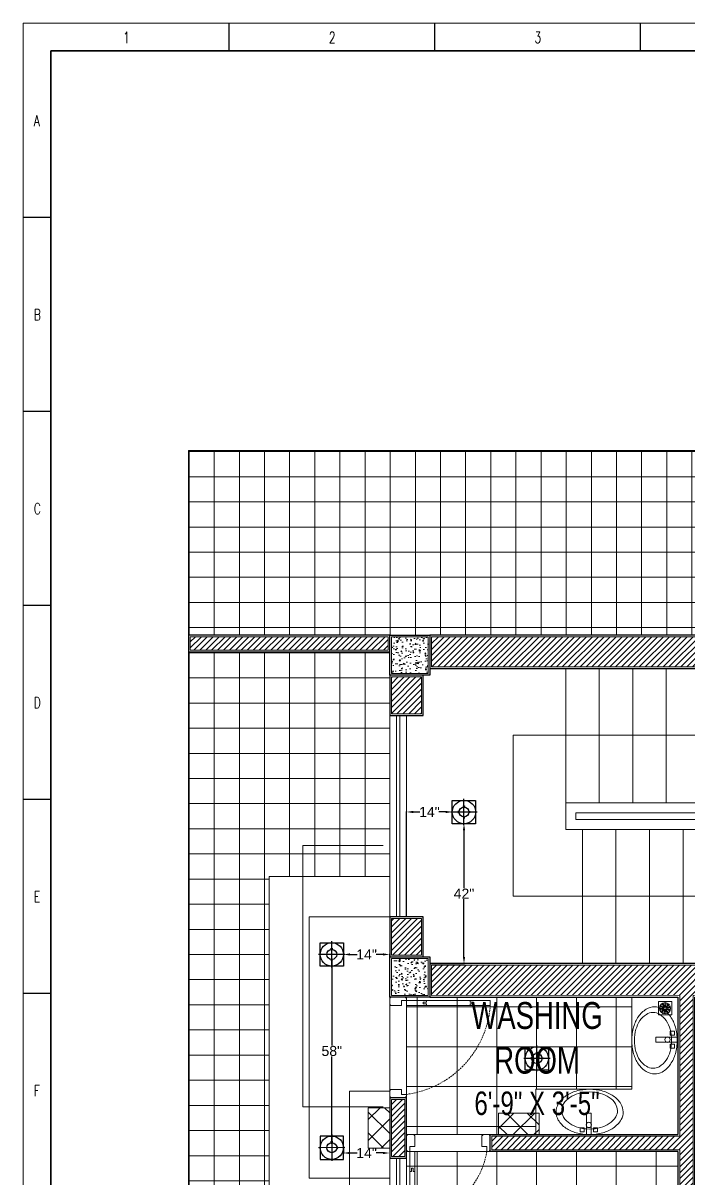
# Model space of a CAD drawing. Header units: inches. Extents: x 112 to 4169, y -2569 to 841.
# Drawn here: x 112.5 to 311.1, y -2219.5 to -1874.8 of the extents above; entities that cross this region are included whole.
import ezdxf

# ---------------------------------------------------------------- set-up
doc = ezdxf.new("R2010")
doc.units = ezdxf.units.IN
doc.header["$MEASUREMENT"] = 0
doc.linetypes.add('DASHED', pattern=[0.75, 0.5, -0.25])
doc.layers.get('Defpoints').update_dxf_attribs({"lineweight": 0})
for name, color, linetype, lineweight in [('COLUMN', 1, 'Continuous', 25), ('DOOR', 115, 'Continuous', 15), ('FLOOR TILE', 40, 'Continuous', 15), ('Glass', 5, 'Continuous', 9), ('HACTH', 8, 'Continuous', 9), ('I-WC----EXST', 7, 'Continuous', 15), ('I-WC----N', 7, 'Continuous', 15), ('MARKER', 171, 'Continuous', 15), ('Plaster Line', 254, 'Continuous', 15), ('railing', 232, 'Continuous', 15), ('Stair', 86, 'Continuous', 18), ('Switchboard', 30, 'Continuous', 13), ('Text', 252, 'Continuous', 15), ('WINDOW', 140, 'Continuous', 9)]:
    doc.layers.add(name, color=color, linetype=linetype, lineweight=lineweight)
doc.layers.add('Lights', color=7, linetype='Continuous')
doc.layers.add('wall 05', color=253, linetype='Continuous')
doc.styles.get("Standard").update_dxf_attribs({"font": 'arial.ttf'})
doc.styles.add('Swiss721', font='swisscl.ttf')
doc.styles.add('TEG BORDER', font='txt_qlt.shx', dxfattribs={"width": 0.7, "bigfont": 'hztxt.shx'})
doc.dimstyles.get("Standard").update_dxf_attribs({"dimtxt": 3, "dimasz": 2, "dimexe": 0.18, "dimexo": 0.0625, "dimgap": 0.09, "dimtad": 0, "dimtih": 1, "dimtoh": 1, "dimdec": 0, "dimzin": 0, "dimdsep": 46, "dimtxsty": 'Standard', "dimcen": 0.09, "dimclrd": 5, "dimadec": 0, "dimazin": 0, "dimtfac": 1, "dimtdec": 0, "dimtofl": 0, "dimtmove": 0, "dimatfit": 3, "dimfxl": 1, "dimtolj": 1, "dimtzin": 0, "dimarcsym": 0})
pattern_1 = [(45, (-121872.999, -173770.7034), (-0.8838834765, 0.8838834765), [])]
pattern_2 = [(90, (-140512.456, -173797.579), (-11.875, 3e-15), []), (180, (-140512.456, -173797.579), (-3e-15, -11.875), [])]

# ---------------------------------------------------------------- blocks, each defined once
blk = doc.blocks.new('C 12X12')
at = {"layer": 'HACTH'}
h = blk.add_hatch(dxfattribs=at)
h.set_pattern_fill('AR-CONC', color=256, scale=0.5, style=0)
h.set_pattern_definition([(50, (0, 0), (3.58630091, -0.313760675), [0.375, -4.125]), (355, (0, 0), (-0.69375667, 3.76096067), [0.3, -3.3]), (100.4514, (0.299, -0.026), (2.89254691, 3.44719771), [0.31870095, -3.50571056]), (46.1842, (0, 1), (5.33620524, -0.82759507), [0.5625, -6.1875]), (96.6356, (0.4447, 0.931), (4.67331353, 4.87058935), [0.47805144, -5.258565]), (351.1842, (0, 1), (4.67330973, 4.870593), [0.45, -4.95]), (21, (0.5, 0.75), (2.98453526, -2.01309445), [0.375, -4.125]), (326, (0.5, 0.75), (1.21657666, 3.62575023), [0.3, -3.3]), (71.4514, (0.7487, 0.5822), (4.20111314, 1.61265248), [0.31870095, -3.50571056]), (37.5, (0, 0), (0.060799277, 1.66446927), [0, -3.26, 0, -3.35, 0, -3.3125]), (7.5, (0, 0), (1.315347687, 1.97205856), [0, -1.91, 0, -3.185, 0, -1.2625]), (327.5, (-1.115, 0), (2.66911218, -0.112774359), [0, -1.25, 0, -3.9, 0, -5.175]), (317.5, (-1.615, 0), (2.915930847, 0.50052491), [0, -1.625, 0, -2.59, 0, -3.675])])
h.paths.add_polyline_path([(88279, -6819.5), (88279, -6808.5), (88268, -6808.5), (88268, -6819.5)])
at = {"layer": 'COLUMN'}
blk.add_lwpolyline([(88267.5, -6808), (88279.5, -6808), (88279.5, -6820), (88267.5, -6820)], close=True, dxfattribs=at)
at = {"layer": 'Plaster Line'}
blk.add_lwpolyline([(88268, -6808.5), (88279, -6808.5), (88279, -6819.5), (88268, -6819.5)], close=True, dxfattribs=at)
blk = doc.blocks.new('floor drain 01')
at = {"color": 0}
blk.add_lwpolyline([(-10, -10), (90, -10), (90, 90), (-10, 90)], close=True, dxfattribs=at)
for points in [[(2.5, 46.7, 0.191053), (7.2, 42.2, 0.194336), (16.1, 42.1, -0.272606), (24.9, 41.2, 1.040732), (27.4, 44.5, 0.091346), (26, 45.4, 0.160783), (17.2, 46.5, -0.323658), (9.4, 50.7, 0.91079)], [(5.7, 23.4, 0.191053), (12.2, 22.5, 0.194336), (19.4, 27.7, -0.272606), (27, 32.1, 1.040732), (27.2, 36.2, 0.091346), (25.5, 36.1, 0.160783), (17.7, 31.8, -0.323658), (9, 30.7, 0.91079)], [(13.6, 67.5, 0.191053), (14.8, 61, 0.194336), (21.9, 55.7, -0.272606), (28.5, 49.9, 1.040732), (32.5, 51, 0.091346), (31.8, 52.6, 0.160783), (25.3, 58.6, -0.323658), (21.5, 66.6, 0.91079)], [(22, 6.4, 0.191053), (27.8, 9.5, 0.194336), (30.6, 17.9, -0.272606), (34.1, 26, 1.040732), (31.8, 29.4, 0.091346), (30.6, 28.4, 0.160783), (26.8, 20.3, -0.323658), (20.4, 14.2, 0.91079)], [(34.8, 77.8, 0.191053), (32, 71.8, 0.194336), (34.6, 63.4, -0.272606), (36.5, 54.8, 1.040732), (40.4, 53.4, 0.091346), (40.8, 55, 0.160783), (39.1, 63.7, -0.323658), (40.7, 72.4, 0.91079)], [(45.2, 2.2, 0.191053), (48, 8.2, 0.194336), (45.4, 16.6, -0.272606), (43.5, 25.2, 1.040732), (39.6, 26.6, 0.091346), (39.2, 25, 0.160783), (40.9, 16.3, -0.323658), (39.3, 7.6, 0.91079)], [(58, 73.6, 0.191053), (52.2, 70.5, 0.194336), (49.4, 62.1, -0.272606), (45.9, 54, 1.040732), (48.2, 50.6, 0.091346), (49.4, 51.6, 0.160783), (53.2, 59.7, -0.323658), (59.6, 65.8, 0.91079)], [(66.4, 12.5, 0.191053), (65.2, 19, 0.194336), (58.1, 24.3, -0.272606), (51.5, 30.1, 1.040732), (47.5, 29, 0.091346), (48.2, 27.4, 0.160783), (54.7, 21.4, -0.323658), (58.5, 13.4, 0.91079)], [(74.3, 56.6, 0.191053), (67.8, 57.5, 0.194336), (60.6, 52.3, -0.272606), (53, 47.9, 1.040732), (52.8, 43.8, 0.091346), (54.5, 43.9, 0.160783), (62.3, 48.2, -0.323658), (71, 49.3, 0.91079)], [(77.5, 33.3, 0.191053), (72.8, 37.8, 0.194336), (63.9, 37.9, -0.272606), (55.1, 38.8, 1.040732), (52.6, 35.5, 0.091346), (54, 34.6, 0.160783), (62.8, 33.5, -0.323658), (70.6, 29.3, 0.91079)]]:
    blk.add_lwpolyline(points, format="xyb", close=True, dxfattribs=at)
for centre, radius in [((40, 40), 41.7), ((31.9, 45.2), 1.83), ((32.5, 33.9), 1.83), ((42.5, 49.3), 1.83), ((43.5, 31), 1.83), ((49.6, 40.5), 1.83)]:
    blk.add_circle(centre, radius, dxfattribs=at)
blk = doc.blocks.new('A$C755F672F')
at = {"layer": 'Defpoints'}
for points in [[(0.25, 0), (0.25, -0.25), (0, -0.25), (0, 0)], [(5, 0), (5, -0.25), (4.75, -0.25), (4.75, 0)], [(0.25, -24.75), (0.25, -25), (0, -25), (0, -24.75)], [(5, -24.75), (5, -25), (4.75, -25), (4.75, -24.75)]]:
    blk.add_lwpolyline(points, close=True, dxfattribs=at)
at = {"layer": 'DOOR'}
for points in [[(5, -1), (3.5, -1), (3.5, -2.5), (0.25, -2.5), (0.25, -2.25), (0, -2.25), (0, -0.25), (0.25, -0.25), (0.25, 0), (4.75, 0), (4.75, -0.25), (5, -0.25), (5, -1)], [(10, -1.75), (10, -2), (11, -2), (11, -2.5), (5, -2.5), (5, -1), (11, -1), (11, -1.5), (10, -1.5), (10, -1.75), (10, -1.5), (11, -1.5), (11, -1), (19, -1), (19, -1.5), (20, -1.5), (20, -2), (19, -2), (19, -2.5), (11, -2.5), (25, -2.5), (25, -1), (19, -1)], [(5, -24), (3.5, -24), (3.5, -22.5), (0.25, -22.5), (0.25, -22.75), (0, -22.75), (0, -24.75), (0.25, -24.75), (0.25, -25), (4.75, -25), (4.75, -24.75), (5, -24.75), (5, -24)]]:
    blk.add_lwpolyline(points, dxfattribs=at)
at = {"layer": 'DOOR', "linetype": 'DASHED', "lineweight": 0}
blk.add_arc((1.01, -0.23), 24.1, 279.5352, 354.6049, dxfattribs=at)
at = {"layer": 'HACTH', "lineweight": 0, "ltscale": 10}
for p, q in [((0, -2.25), (0, -22.75)), ((5, -1.5), (5, -24))]:
    blk.add_line(p, q, dxfattribs=at)
blk = doc.blocks.new('A$C67890D36')
at = {"layer": 'Defpoints'}
for points in [[(0.25, 0), (0.25, -0.25), (0, -0.25), (0, 0)], [(5, 0), (5, -0.25), (4.75, -0.25), (4.75, 0)], [(0.25, -29.75), (0.25, -30), (0, -30), (0, -29.75)], [(5, -29.75), (5, -30), (4.75, -30), (4.75, -29.75)]]:
    blk.add_lwpolyline(points, close=True, dxfattribs=at)
at = {"layer": 'DOOR'}
for points in [[(5, -1), (3.5, -1), (3.5, -2.5), (0.25, -2.5), (0.25, -2.25), (0, -2.25), (0, -0.25), (0.25, -0.25), (0.25, 0), (4.75, 0), (4.75, -0.25), (5, -0.25), (5, -1)], [(10, -1.75), (10, -2), (11, -2), (11, -2.5), (5, -2.5), (5, -1), (11, -1), (11, -1.5), (10, -1.5), (10, -1.75), (10, -1.5), (11, -1.5), (11, -1), (24, -1), (24, -1.5), (25, -1.5), (25, -2), (24, -2), (24, -2.5), (11, -2.5), (30, -2.5), (30, -1), (24, -1)], [(5, -29), (3.5, -29), (3.5, -27.5), (0.25, -27.5), (0.25, -27.75), (0, -27.75), (0, -29.75), (0.25, -29.75), (0.25, -30), (4.75, -30), (4.75, -29.75), (5, -29.75), (5, -29)]]:
    blk.add_lwpolyline(points, dxfattribs=at)
at = {"layer": 'DOOR', "linetype": 'DASHED', "lineweight": 0}
blk.add_arc((1.16, -0.33), 28.92, 277.632, 355.7047, dxfattribs=at)
at = {"layer": 'HACTH', "lineweight": 0, "ltscale": 10}
for p, q in [((0, -2.25), (0, -27.75)), ((5, -1.5), (5, -29))]:
    blk.add_line(p, q, dxfattribs=at)
blk = doc.blocks.new('HANDWASH-02-PLAN')
at = {"layer": 'I-WC----N', "color": 2}
for points in [[(5.1, 0, 0.068513), (104.4, 13.6, 0.080648), (181.8, 49.6, 0.107051), (241.7, 112.3, 0.160603), (255.1, 169.3, 0.138041), (237.9, 230.4, 0.107051), (181.8, 289.1, 0.080648), (104.4, 325, 0.068513), (5.1, 338.7, 0.068513), (-94.2, 325, 0.080648), (-171.6, 289.1, 0.107051), (-227.7, 230.4, 0.138041), (-244.8, 169.3, 0.138041), (-227.7, 108.3, 0.107051), (-171.6, 49.6, 0.080648), (-94.2, 13.6, 0.068513)], [(5.1, 41.5, 0.067522), (87.7, 52.7, 0.079863), (151.9, 82.1, 0.107115), (201.7, 133.5, 0.162551), (212.8, 180.1, 0.139778), (198.6, 229.9, 0.107115), (151.9, 278.1, 0.079863), (87.7, 307.5, 0.067522), (5.1, 318.7, 0.067522), (-77.5, 307.5, 0.079863), (-141.7, 278.1, 0.107115), (-188.3, 229.9, 0.139778), (-202.5, 180.1, 0.139778), (-188.3, 130.3, 0.107115), (-141.7, 82.1, 0.079863), (-77.5, 52.7, 0.067522)]]:
    blk.add_lwpolyline(points, format="xyb", close=True, dxfattribs=at)
blk.add_circle((0, 72.3), 20, dxfattribs=at)
blk = doc.blocks.new('A$C01EB0BB3')
at = {"layer": 'I-WC----N', "color": 250, "ltscale": 0.5}
for points in [[(9.08, 6.42), (9.08, 0), (10.51, 0), (10.51, 6.42)], [(8.43, 2.06), (8.43, 0.85), (7.23, 0.85), (7.23, 2.06)], [(11.15, 2.06), (11.15, 0.85), (12.36, 0.85), (12.36, 2.06)]]:
    blk.add_lwpolyline(points, close=True, dxfattribs=at)
at = {"layer": 'I-WC----N', "color": 2, "xscale": 0.03999999999359716, "yscale": 0.03999999999359716, "zscale": 0.03999999999359716}
blk.add_blockref('HANDWASH-02-PLAN', (9.79, 0), dxfattribs=at)
blk = doc.blocks.new('240 BORDER A2')
for p, q in [((37.12, 420), (37.12, 415)), ((74.25, 420), (74.25, 415)), ((111.38, 420), (111.38, 415)), ((0, 385), (5, 385)), ((0, 350), (5, 350)), ((0, 315), (5, 315)), ((0, 280), (5, 280)), ((0, 245), (5, 245))]:
    blk.add_line(p, q)
at = {"linetype": 'Continuous'}
for p, q in [((489, 415), (5, 415)), ((5, 415), (5, 5))]:
    blk.add_line(p, q, dxfattribs=at)
at = {"color": 5, "lineweight": 15}
blk.add_lwpolyline([(0, 420), (594, 420), (594, 0), (0, 0)], close=True, dxfattribs=at)
blk.add_lwpolyline([(5, 415), (589, 415), (589, 5), (5, 5)], close=True)
at = {"char_height": 2, "width": 2, "attachment_point": 1, "style": 'TEG BORDER'}
for s, insert in [('1', (18.05, 418.41)), ('2', (55.17, 418.41)), ('3', (92.3, 418.41)), ('A', (1.91, 403.39)), ('B', (1.91, 368.39)), ('C', (1.91, 333.39)), ('D', (1.91, 298.39)), ('E', (1.91, 263.39)), ('F', (1.91, 228.39))]:
    blk.add_mtext(s, dxfattribs=dict(at, insert=insert))
blk = doc.blocks.new('*D351')
at = {"color": 0, "lineweight": -2, "transparency": 16777216}
for p, q in [((226.85, -2141.23), (226.85, -2109.88)), ((240.53, -2110.02), (240.53, -2109.88))]:
    blk.add_line(p, q, dxfattribs=at)
at = {"color": 5, "lineweight": -2, "transparency": 16777216}
for p, q in [((228.85, -2110.06), (230.85, -2110.06)), ((238.53, -2110.06), (236.53, -2110.06))]:
    blk.add_line(p, q, dxfattribs=at)
at = {"color": 5, "transparency": 16777216}
for points in [[(228.85, -2109.73), (228.85, -2110.4), (226.85, -2110.06)], [(238.53, -2109.73), (238.53, -2110.4), (240.53, -2110.06)]]:
    blk.add_solid(points, dxfattribs=at)
at = {"layer": 'Defpoints', "color": 0, "transparency": 16777216}
for p in [(226.85, -2110.06), (240.53, -2110.08), (226.85, -2141.29)]:
    blk.add_point(p, dxfattribs=at)
at = {"color": 0, "transparency": 16777216, "insert": (233.69, -2110.06), "char_height": 3, "attachment_point": 5}
blk.add_mtext('\\A1;14"', dxfattribs=at)
blk = doc.blocks.new('*D352')
at = {"color": 0, "lineweight": -2, "transparency": 16777216}
for p, q in [((243.94, -2113.56), (243.83, -2113.56)), ((233.91, -2155.29), (244.19, -2155.29))]:
    blk.add_line(p, q, dxfattribs=at)
at = {"color": 5, "lineweight": -2, "transparency": 16777216}
for p, q in [((244.01, -2115.56), (244.01, -2132.83)), ((244.01, -2153.29), (244.01, -2136.02))]:
    blk.add_line(p, q, dxfattribs=at)
at = {"color": 5, "transparency": 16777216}
for points in [[(243.67, -2115.56), (244.34, -2115.56), (244.01, -2113.56)], [(243.67, -2153.29), (244.34, -2153.29), (244.01, -2155.29)]]:
    blk.add_solid(points, dxfattribs=at)
at = {"layer": 'Defpoints', "color": 0, "transparency": 16777216}
for p in [(244.01, -2113.56), (233.85, -2155.29), (244.01, -2155.29)]:
    blk.add_point(p, dxfattribs=at)
at = {"color": 0, "transparency": 16777216, "insert": (244.01, -2134.42), "char_height": 3, "attachment_point": 5}
blk.add_mtext('\\A1;42"', dxfattribs=at)
blk = doc.blocks.new('*D353')
at = {"color": 0, "lineweight": -2, "transparency": 16777216}
for p, q in [((208.05, -2152.6), (208.05, -2152.74)), ((221.85, -2153.23), (221.85, -2152.38))]:
    blk.add_line(p, q, dxfattribs=at)
at = {"color": 5, "lineweight": -2, "transparency": 16777216}
for p, q in [((210.05, -2152.56), (212.11, -2152.56)), ((219.85, -2152.56), (217.79, -2152.56))]:
    blk.add_line(p, q, dxfattribs=at)
at = {"color": 5, "transparency": 16777216}
for points in [[(210.05, -2152.22), (210.05, -2152.89), (208.05, -2152.56)], [(219.85, -2152.22), (219.85, -2152.89), (221.85, -2152.56)]]:
    blk.add_solid(points, dxfattribs=at)
at = {"layer": 'Defpoints', "color": 0, "transparency": 16777216}
for p in [(208.05, -2152.54), (221.85, -2152.56), (221.85, -2153.29)]:
    blk.add_point(p, dxfattribs=at)
at = {"color": 0, "transparency": 16777216, "insert": (214.95, -2152.56), "char_height": 3, "attachment_point": 5}
blk.add_mtext('\\A1;14"', dxfattribs=at)
blk = doc.blocks.new('*D354')
at = {"color": 0, "lineweight": -2, "transparency": 16777216}
for p, q in [((208.05, -2210.25), (208.05, -2211.95)), ((221.85, -2210.38), (221.85, -2211.95))]:
    blk.add_line(p, q, dxfattribs=at)
at = {"color": 5, "lineweight": -2, "transparency": 16777216}
for p, q in [((210.05, -2211.77), (212.11, -2211.77)), ((219.85, -2211.77), (217.79, -2211.77))]:
    blk.add_line(p, q, dxfattribs=at)
at = {"color": 5, "transparency": 16777216}
for points in [[(210.05, -2211.44), (210.05, -2212.11), (208.05, -2211.77)], [(219.85, -2211.44), (219.85, -2212.11), (221.85, -2211.77)]]:
    blk.add_solid(points, dxfattribs=at)
at = {"layer": 'Defpoints', "color": 0, "transparency": 16777216}
for p in [(208.05, -2210.18), (221.85, -2210.32), (221.85, -2211.77)]:
    blk.add_point(p, dxfattribs=at)
at = {"color": 0, "transparency": 16777216, "insert": (214.95, -2211.77), "char_height": 3, "attachment_point": 5}
blk.add_mtext('\\A1;14"', dxfattribs=at)
blk = doc.blocks.new('*D355')
at = {"color": 0, "lineweight": -2, "transparency": 16777216}
for p, q in [((204.51, -2152.54), (204.39, -2152.54)), ((204.64, -2210.19), (204.75, -2210.19))]:
    blk.add_line(p, q, dxfattribs=at)
at = {"color": 5, "lineweight": -2, "transparency": 16777216}
for p, q in [((204.57, -2154.54), (204.57, -2179.74)), ((204.57, -2208.19), (204.57, -2182.98))]:
    blk.add_line(p, q, dxfattribs=at)
at = {"color": 5, "transparency": 16777216}
for points in [[(204.24, -2154.54), (204.91, -2154.54), (204.57, -2152.54)], [(204.24, -2208.19), (204.91, -2208.19), (204.57, -2210.19)]]:
    blk.add_solid(points, dxfattribs=at)
at = {"layer": 'Defpoints', "color": 0, "transparency": 16777216}
for p in [(204.57, -2152.54), (204.57, -2152.54), (204.57, -2210.19)]:
    blk.add_point(p, dxfattribs=at)
at = {"color": 0, "transparency": 16777216, "insert": (204.57, -2181.36), "char_height": 3, "attachment_point": 5}
blk.add_mtext('\\A1;58"', dxfattribs=at)

msp = doc.modelspace()

# ---------------------------------------------------------------- hatches: boundary and pattern name
at = {"layer": 'FLOOR TILE'}
h = msp.add_hatch(dxfattribs=at)
h.set_pattern_fill('ANSI37', color=256, scale=95, angle=45, style=0)
h.set_pattern_definition(pattern_2)
edge = h.paths.add_edge_path()
edge.add_line((294.06, -2165.29), (226.85, -2165.29))
edge.add_line((226.85, -2165.29), (226.85, -2206.3))
edge.add_line((226.85, -2206.3), (265.47, -2206.3))
edge.add_line((265.47, -2206.3), (265.47, -2192.75))
edge.add_line((265.47, -2192.75), (281.41, -2192.75))
edge.add_ellipse((281.47, -2207.46), major_axis=(10.4, 10.4), ratio=1, start_angle=45, end_angle=45.2392, ccw=False)
edge.add_ellipse((281.47, -2207.46), major_axis=(-10.4, 10.4), ratio=1, start_angle=-60.6775, end_angle=-45.238)
edge.add_line((281.53, -2192.75), (294.06, -2192.75))
edge.add_line((294.06, -2192.75), (294.06, -2165.29))
h = msp.add_hatch(dxfattribs=at)
h.set_pattern_fill('ANSI37', color=256, scale=95, angle=45, style=0)
h.set_pattern_definition(pattern_2)
edge = h.paths.add_edge_path()
edge.add_line((226.85, -2211.3), (226.85, -2261.3))
edge.add_line((226.85, -2261.3), (278.52, -2261.3))
edge.add_ellipse((296.8, -2258.25), major_axis=(-13.11, 13.11), ratio=1, start_angle=40.2203, end_angle=54.4623, ccw=False)
edge.add_ellipse((351.23, -2258.48), major_axis=(51.56, 51.56), ratio=1, start_angle=117.7523, end_angle=133.6082, ccw=False)
edge.add_ellipse((287.84, -2238.8), major_axis=(4.63, 4.63), ratio=1, start_angle=65.4524, end_angle=117.7523, ccw=False)
edge.add_ellipse((287.35, -2237.49), major_axis=(-3.64, 3.64), ratio=1, start_angle=294.5476, end_angle=335.4524, ccw=False)
edge.add_ellipse((286.86, -2238.8), major_axis=(-4.63, 4.63), ratio=1, start_angle=242.2477, end_angle=294.5476, ccw=False)
edge.add_ellipse((223.48, -2258.48), major_axis=(-51.56, 51.56), ratio=1, start_angle=226.2224, end_angle=242.2477, ccw=False)
edge.add_line((296.38, -2256.92), (296.41, -2257.21))
edge.add_line((296.41, -2257.21), (296.41, -2259.29))
edge.add_line((296.41, -2259.29), (296.18, -2261.3))
edge.add_line((296.18, -2261.3), (307.85, -2261.3))
edge.add_line((307.85, -2261.3), (307.85, -2211.3))
edge.add_line((307.85, -2211.3), (226.85, -2211.3))
h.paths.add_polyline_path([(302.6, -2237.9), (303, -2237.9), (303, -2237.5), (303.6, -2237.5), (307.4, -2237.5), (307.4, -2238.3), (307.6, -2238.3), (307.6, -2242.5), (307.4, -2242.5), (307.4, -2243.3), (303.72, -2243.3), (303, -2243.3), (303, -2242.9), (302.6, -2242.9)], flags=16)
h.paths.add_polyline_path([(304.2, -2237.5), (304.6, -2237.5), (304.6, -2237.9), (306.2, -2237.9), (306.2, -2242.9), (304.6, -2242.9), (304.6, -2243.3), (304.2, -2243.3)], flags=0)
edge = h.paths.add_edge_path(flags=16)
edge.add_ellipse((305.2, -2248.26), major_axis=(0.849, 0.849), ratio=1, start_angle=331.1397, end_angle=660.2055, ccw=False)
edge.add_line((306.35, -2247.93), (307.4, -2247.93))
edge.add_line((307.4, -2247.93), (307.4, -2247.29))
edge.add_line((307.4, -2247.29), (307.6, -2247.29))
edge.add_line((307.6, -2247.29), (307.6, -2249.21))
edge.add_line((307.6, -2249.21), (307.4, -2249.21))
edge.add_line((307.4, -2249.21), (307.4, -2248.57))
edge.add_line((307.4, -2248.57), (306.36, -2248.57))
edge = h.paths.add_edge_path(flags=0)
edge.add_ellipse((305.2, -2248.25), major_axis=(0.283, 0.283), ratio=1, start_angle=405, end_angle=496.9449, ccw=False)
edge.add_ellipse((305.2, -2248.25), major_axis=(0.283, 0.283), ratio=1, start_angle=313.0551, end_angle=405, ccw=False)
edge.add_ellipse((305.2, -2248.25), major_axis=(0.283, 0.283), ratio=1, start_angle=225, end_angle=313.0551, ccw=False)
edge.add_ellipse((305.2, -2248.25), major_axis=(0.283, 0.283), ratio=1, start_angle=496.9449, end_angle=585, ccw=False)
edge = h.paths.add_edge_path(flags=0)
edge.add_ellipse((305.2, -2248.26), major_axis=(0.141, 0.141), ratio=1, start_angle=315, end_angle=405, ccw=False)
edge.add_ellipse((305.2, -2248.26), major_axis=(0.141, 0.141), ratio=1, start_angle=225, end_angle=315, ccw=False)
edge.add_ellipse((305.2, -2248.26), major_axis=(0.141, 0.141), ratio=1, start_angle=495, end_angle=585, ccw=False)
edge.add_ellipse((305.2, -2248.26), major_axis=(0.141, 0.141), ratio=1, start_angle=405, end_angle=495, ccw=False)
h.paths.add_polyline_path([(301.99, -2255.91), (305.99, -2255.91), (305.99, -2259.91), (301.99, -2259.91)], flags=16)
edge = h.paths.add_edge_path(flags=0)
edge.add_ellipse((303.99, -2257.91), major_axis=(-1.18, 1.18), ratio=1, start_angle=0, end_angle=360, ccw=False)
edge.add_ellipse((303.25, -2256.72), major_axis=(-0.114, 0.114), ratio=1, start_angle=-51.2591, end_angle=118.0487)
edge.add_ellipse((303.99, -2257.91), major_axis=(-1.18, 1.18), ratio=1, start_angle=0, end_angle=360, ccw=False)
edge.add_ellipse((304.09, -2256.51), major_axis=(0.114, 0.114), ratio=1, start_angle=2.7409, end_angle=172.0487)
edge.add_ellipse((303.99, -2257.91), major_axis=(-1.18, 1.18), ratio=1, start_angle=0, end_angle=360, ccw=False)
edge.add_ellipse((304.73, -2259.09), major_axis=(0.114, 0.114), ratio=1, start_angle=218.7409, end_angle=388.0487)
edge.add_ellipse((303.99, -2257.91), major_axis=(-1.18, 1.18), ratio=1, start_angle=0, end_angle=360, ccw=False)
edge.add_ellipse((303.89, -2259.3), major_axis=(0.114, 0.114), ratio=1, start_angle=182.7409, end_angle=352.0487)
edge = h.paths.add_edge_path(flags=0)
edge.add_ellipse((303.47, -2257.24), major_axis=(-0.246, 0.246), ratio=1, start_angle=74.0843, end_angle=135.079)
edge.add_ellipse((303.48, -2257.67), major_axis=(-0.0581, 0.0581), ratio=1, start_angle=134.6444, end_angle=319.2182)
edge.add_ellipse((303.52, -2257.19), major_axis=(0.402, 0.402), ratio=1, start_angle=177.6563, end_angle=214.1922, ccw=False)
edge.add_ellipse((302.89, -2257.8), major_axis=(0.213, 0.213), ratio=1, start_angle=361.785, end_angle=433.5235)
edge.add_ellipse((302.7, -2257.38), major_axis=(0.114, 0.114), ratio=1, start_angle=74.7409, end_angle=244.0487, ccw=False)
edge.add_ellipse((302.79, -2257.55), major_axis=(-0.253, 0.253), ratio=1, start_angle=300.8695, end_angle=344.1343)
edge.add_ellipse((302.77, -2257.67), major_axis=(0.334, 0.334), ratio=1, start_angle=347.632, end_angle=391.6223, ccw=False)
edge = h.paths.add_edge_path(flags=0)
edge.add_ellipse((303.96, -2257.06), major_axis=(-0.246, 0.246), ratio=1, start_angle=38.0843, end_angle=99.079)
edge.add_ellipse((303.71, -2257.42), major_axis=(0.0581, 0.0581), ratio=1, start_angle=188.6444, end_angle=373.2182)
edge.add_ellipse((304.03, -2257.05), major_axis=(-0.402, 0.402), ratio=1, start_angle=51.6563, end_angle=88.1922)
edge.add_ellipse((303.17, -2257.17), major_axis=(0.213, 0.213), ratio=1, start_angle=325.785, end_angle=397.5235, ccw=False)
edge.add_ellipse((304.03, -2257.05), major_axis=(-0.402, 0.402), ratio=1, start_angle=51.6563, end_angle=88.1922)
edge.add_ellipse((303.75, -2257.32), major_axis=(0.131, 0.131), ratio=1, start_angle=174.9637, end_angle=195.8406)
edge.add_ellipse((303.71, -2257.42), major_axis=(0.0581, 0.0581), ratio=1, start_angle=188.6444, end_angle=373.2182)
edge.add_ellipse((303.96, -2257.06), major_axis=(-0.246, 0.246), ratio=1, start_angle=38.0843, end_angle=99.079, ccw=False)
edge.add_ellipse((303.14, -2256.99), major_axis=(0.334, 0.334), ratio=1, start_angle=311.632, end_angle=355.6223)
edge.add_ellipse((303.23, -2256.92), major_axis=(0.253, 0.253), ratio=1, start_angle=354.8695, end_angle=398.1343)
edge.add_ellipse((303.14, -2256.99), major_axis=(0.334, 0.334), ratio=1, start_angle=311.632, end_angle=355.6223, ccw=False)
edge = h.paths.add_edge_path(flags=0)
edge.add_ellipse((302.86, -2258.43), major_axis=(-0.334, 0.334), ratio=1, start_angle=293.632, end_angle=337.6223, ccw=False)
edge.add_ellipse((303.18, -2257.67), major_axis=(0.246, 0.246), ratio=1, start_angle=200.0843, end_angle=261.079)
edge.add_ellipse((303.44, -2258.02), major_axis=(-0.0581, 0.0581), ratio=1, start_angle=170.6444, end_angle=355.2182)
edge.add_ellipse((303.19, -2257.61), major_axis=(-0.402, 0.402), ratio=1, start_angle=123.6563, end_angle=160.1922, ccw=False)
edge.add_ellipse((303.04, -2258.46), major_axis=(-0.213, 0.213), ratio=1, start_angle=-52.215, end_angle=19.5235)
edge.add_ellipse((302.63, -2258.24), major_axis=(0.114, 0.114), ratio=1, start_angle=110.7409, end_angle=280.0487, ccw=False)
edge.add_ellipse((302.81, -2258.33), major_axis=(-0.253, 0.253), ratio=1, start_angle=-23.1305, end_angle=20.1343)
edge = h.paths.add_edge_path(flags=0)
edge.add_ellipse((304.52, -2257.24), major_axis=(-0.402, 0.402), ratio=1, start_angle=15.6563, end_angle=52.1922)
edge.add_ellipse((304.14, -2257.29), major_axis=(0.131, 0.131), ratio=1, start_angle=138.9637, end_angle=159.8406)
edge.add_ellipse((304.05, -2257.35), major_axis=(-0.0581, 0.0581), ratio=1, start_angle=62.6444, end_angle=247.2182)
edge.add_ellipse((304.46, -2257.21), major_axis=(-0.246, 0.246), ratio=1, start_angle=2.0843, end_angle=63.079, ccw=False)
edge.add_ellipse((303.84, -2256.67), major_axis=(-0.334, 0.334), ratio=1, start_angle=185.632, end_angle=229.6223)
edge.add_ellipse((303.95, -2256.66), major_axis=(0.253, 0.253), ratio=1, start_angle=318.8695, end_angle=362.1343)
edge.add_ellipse((303.84, -2256.67), major_axis=(-0.334, 0.334), ratio=1, start_angle=185.632, end_angle=229.6223, ccw=False)
edge.add_ellipse((304.46, -2257.21), major_axis=(-0.246, 0.246), ratio=1, start_angle=2.0843, end_angle=63.079)
edge.add_ellipse((304.05, -2257.35), major_axis=(-0.0581, 0.0581), ratio=1, start_angle=62.6444, end_angle=247.2182)
edge.add_ellipse((304.52, -2257.24), major_axis=(-0.402, 0.402), ratio=1, start_angle=15.6563, end_angle=52.1922)
edge.add_ellipse((303.75, -2256.83), major_axis=(0.213, 0.213), ratio=1, start_angle=289.785, end_angle=361.5235, ccw=False)
edge = h.paths.add_edge_path(flags=0)
edge.add_ellipse((304.23, -2258.98), major_axis=(0.213, 0.213), ratio=1, start_angle=109.785, end_angle=181.5235, ccw=False)
edge.add_ellipse((303.46, -2258.58), major_axis=(-0.402, 0.402), ratio=1, start_angle=195.6563, end_angle=232.1922)
edge.add_ellipse((303.84, -2258.52), major_axis=(0.131, 0.131), ratio=1, start_angle=318.9637, end_angle=339.8406)
edge.add_ellipse((303.93, -2258.46), major_axis=(-0.0581, 0.0581), ratio=1, start_angle=-117.3556, end_angle=67.2182)
edge.add_ellipse((303.52, -2258.6), major_axis=(-0.246, 0.246), ratio=1, start_angle=182.0843, end_angle=243.079, ccw=False)
edge.add_ellipse((304.14, -2259.14), major_axis=(-0.334, 0.334), ratio=1, start_angle=5.632, end_angle=49.6223)
edge.add_ellipse((304.03, -2259.16), major_axis=(0.253, 0.253), ratio=1, start_angle=138.8695, end_angle=182.1343)
edge.add_ellipse((304.14, -2259.14), major_axis=(-0.334, 0.334), ratio=1, start_angle=5.632, end_angle=49.6223, ccw=False)
edge.add_ellipse((303.52, -2258.6), major_axis=(-0.246, 0.246), ratio=1, start_angle=182.0843, end_angle=243.079)
edge.add_ellipse((303.93, -2258.46), major_axis=(-0.0581, 0.0581), ratio=1, start_angle=-117.3556, end_angle=67.2182)
edge.add_ellipse((303.46, -2258.58), major_axis=(-0.402, 0.402), ratio=1, start_angle=195.6563, end_angle=232.1922)
edge = h.paths.add_edge_path(flags=0)
edge.add_ellipse((303.2, -2258.19), major_axis=(0.246, 0.246), ratio=1, start_angle=236.0843, end_angle=297.079)
edge.add_ellipse((303.61, -2258.32), major_axis=(-0.0581, 0.0581), ratio=1, start_angle=-153.3556, end_angle=31.2182)
edge.add_ellipse((303.85, -2258.26), major_axis=(-0.0517, 0.0517), ratio=1, start_angle=0, end_angle=360, ccw=False)
edge.add_ellipse((303.51, -2258.31), major_axis=(0.131, 0.131), ratio=1, start_angle=282.9637, end_angle=303.8406)
edge.add_ellipse((303.17, -2258.13), major_axis=(0.402, 0.402), ratio=1, start_angle=249.6563, end_angle=286.1922, ccw=False)
edge.add_ellipse((303.55, -2258.92), major_axis=(-0.213, 0.213), ratio=1, start_angle=-16.215, end_angle=55.5235)
edge.add_ellipse((303.09, -2258.97), major_axis=(-0.114, 0.114), ratio=1, start_angle=56.7409, end_angle=226.0487, ccw=False)
edge.add_ellipse((303.28, -2258.94), major_axis=(0.253, 0.253), ratio=1, start_angle=102.8695, end_angle=146.1343)
edge.add_ellipse((303.39, -2258.99), major_axis=(-0.334, 0.334), ratio=1, start_angle=-30.368, end_angle=13.6223, ccw=False)
edge = h.paths.add_edge_path(flags=0)
edge.add_ellipse((304.81, -2257.68), major_axis=(0.402, 0.402), ratio=1, start_angle=69.6563, end_angle=106.1922, ccw=False)
edge.add_ellipse((304.43, -2256.9), major_axis=(-0.213, 0.213), ratio=1, start_angle=163.785, end_angle=235.5235)
edge.add_ellipse((304.89, -2256.84), major_axis=(-0.114, 0.114), ratio=1, start_angle=-123.2591, end_angle=46.0487, ccw=False)
edge.add_ellipse((304.7, -2256.87), major_axis=(0.253, 0.253), ratio=1, start_angle=282.8695, end_angle=326.1343)
edge.add_ellipse((304.59, -2256.82), major_axis=(-0.334, 0.334), ratio=1, start_angle=149.632, end_angle=193.6223, ccw=False)
edge.add_ellipse((304.78, -2257.62), major_axis=(0.246, 0.246), ratio=1, start_angle=56.0843, end_angle=117.079)
edge.add_ellipse((304.37, -2257.49), major_axis=(-0.0581, 0.0581), ratio=1, start_angle=26.6444, end_angle=211.2182)
edge = h.paths.add_edge_path(flags=0)
edge.add_ellipse((304.79, -2258.21), major_axis=(-0.402, 0.402), ratio=1, start_angle=303.6563, end_angle=340.1922)
edge.add_ellipse((304.31, -2257.7), major_axis=(0.0517, 0.0517), ratio=1, start_angle=0, end_angle=360, ccw=False)
edge.add_ellipse((304.54, -2257.79), major_axis=(0.0581, 0.0581), ratio=1, start_angle=80.6444, end_angle=265.2182)
edge = h.paths.add_edge_path(flags=0)
edge.add_ellipse((304.46, -2258.62), major_axis=(0.402, 0.402), ratio=1, start_angle=357.6563, end_angle=394.1922, ccw=False)
edge.add_ellipse((305.09, -2258.01), major_axis=(0.213, 0.213), ratio=1, start_angle=181.785, end_angle=253.5235)
edge.add_ellipse((305.28, -2258.43), major_axis=(0.114, 0.114), ratio=1, start_angle=254.7409, end_angle=424.0487, ccw=False)
edge.add_ellipse((305.19, -2258.26), major_axis=(-0.253, 0.253), ratio=1, start_angle=120.8695, end_angle=164.1343)
edge.add_ellipse((305.21, -2258.14), major_axis=(0.334, 0.334), ratio=1, start_angle=167.632, end_angle=211.6223, ccw=False)
edge.add_ellipse((304.51, -2258.57), major_axis=(-0.246, 0.246), ratio=1, start_angle=254.0843, end_angle=315.079)
edge.add_ellipse((304.5, -2258.14), major_axis=(-0.0581, 0.0581), ratio=1, start_angle=-45.3556, end_angle=139.2182)
edge = h.paths.add_edge_path(flags=0)
edge.add_ellipse((303.95, -2258.76), major_axis=(0.402, 0.402), ratio=1, start_angle=321.6563, end_angle=358.1922)
edge.add_ellipse((304.81, -2258.64), major_axis=(0.213, 0.213), ratio=1, start_angle=145.785, end_angle=217.5235, ccw=False)
edge.add_ellipse((303.95, -2258.76), major_axis=(0.402, 0.402), ratio=1, start_angle=321.6563, end_angle=358.1922)
edge.add_ellipse((304.23, -2258.49), major_axis=(0.131, 0.131), ratio=1, start_angle=354.9637, end_angle=375.8406)
edge.add_ellipse((304.27, -2258.4), major_axis=(-0.0581, 0.0581), ratio=1, start_angle=-81.3556, end_angle=103.2182)
edge.add_ellipse((304.02, -2258.75), major_axis=(-0.246, 0.246), ratio=1, start_angle=218.0843, end_angle=279.079, ccw=False)
edge.add_ellipse((304.84, -2258.82), major_axis=(0.334, 0.334), ratio=1, start_angle=131.632, end_angle=175.6223)
edge.add_ellipse((304.75, -2258.9), major_axis=(0.253, 0.253), ratio=1, start_angle=174.8695, end_angle=218.1343)
edge.add_ellipse((304.84, -2258.82), major_axis=(0.334, 0.334), ratio=1, start_angle=131.632, end_angle=175.6223, ccw=False)
edge.add_ellipse((304.02, -2258.75), major_axis=(-0.246, 0.246), ratio=1, start_angle=218.0843, end_angle=279.079)
edge.add_ellipse((304.27, -2258.4), major_axis=(-0.0581, 0.0581), ratio=1, start_angle=-81.3556, end_angle=103.2182)
at = {"layer": 'HACTH', "ltscale": 10}
h = msp.add_hatch(dxfattribs=at)
h.set_pattern_fill('ANSI37', color=256, scale=60, angle=45, style=0)
h.set_pattern_definition([(90, (-138393.006, -173797.579), (-7.5, 1e-15), []), (180, (-138393.006, -173797.579), (-1e-15, -7.5), [])])
h.paths.add_polyline_path([(885.86, -2002.29), (830.85, -2002.29), (161.85, -2002.29), (161.85, -2057.3), (221.85, -2057.3), (233.85, -2057.3), (340.85, -2057.3), (340.85, -2021.29), (484.85, -2021.29), (484.85, -2057.3), (490.85, -2057.3), (490.85, -2039.3), (560.85, -2039.3), (560.85, -2057.3), (584.85, -2057.3), (584.85, -2039.3), (654.85, -2039.3), (654.85, -2057.3), (664.85, -2057.3), (719.85, -2057.3), (719.85, -2039.3), (789.85, -2039.3), (789.85, -2057.3), (818.85, -2057.3), (830.85, -2057.3), (830.85, -2069.3), (830.85, -2076.3), (848.85, -2076.3), (848.85, -2146.3), (830.85, -2146.3), (830.85, -2172.3), (848.85, -2172.3), (848.85, -2237.3), (866.86, -2237.3), (866.86, -2337.3), (830.85, -2337.3), (830.85, -2351.3), (830.85, -2411.3), (885.86, -2411.3)])
h.paths.add_polyline_path([(221.85, -2076.29), (221.85, -2069.3), (221.85, -2062.3), (161.85, -2062.3), (161.85, -2261.3), (221.85, -2261.3), (221.85, -2231.29), (203.85, -2231.29), (185.84, -2231.29), (185.84, -2129.29), (221.85, -2129.29)], flags=17)
at = {"layer": 'HACTH'}
h = msp.add_hatch(dxfattribs=at)
h.set_pattern_fill('ANSI31', color=256, scale=10, style=0)
h.set_pattern_definition(pattern_1)
h.paths.add_polyline_path([(221.35, -2061.8), (221.35, -2057.8), (162.35, -2057.8), (162.35, -2061.8)])
h = msp.add_hatch(dxfattribs=at)
h.set_pattern_fill('ANSI31', color=256, scale=10, style=0)
h.set_pattern_definition(pattern_1)
h.paths.add_polyline_path([(376.35, -2066.79), (376.35, -2057.8), (234.35, -2057.8), (234.35, -2066.79)])
h = msp.add_hatch(dxfattribs=at)
h.set_pattern_fill('ANSI31', color=256, scale=10, style=0)
h.set_pattern_definition(pattern_1)
h.paths.add_polyline_path([(222.35, -2080.79), (231.35, -2080.79), (231.35, -2069.8), (222.35, -2069.8)])
h = msp.add_hatch(dxfattribs=at)
h.set_pattern_fill('ANSI31', color=256, scale=10, style=0)
h.set_pattern_definition(pattern_1)
h.paths.add_polyline_path([(231.35, -2141.79), (222.35, -2141.79), (222.35, -2152.79), (231.35, -2152.79)])
h = msp.add_hatch(dxfattribs=at)
h.set_pattern_fill('ANSI31', color=256, scale=10, style=0)
h.set_pattern_definition([(45, (-121872.749, -173770.7034), (-0.8838834765, 0.8838834765), [])])
h.paths.add_polyline_path([(234.35, -2155.79), (234.35, -2164.79), (308.35, -2164.66), (308.35, -2206.8), (252.35, -2206.8), (252.35, -2210.8), (308.35, -2210.8), (308.35, -2261.8), (234.35, -2261.8), (234.35, -2265.8), (312.35, -2265.8), (312.35, -2261.8), (312.35, -2164.84), (382.35, -2164.72), (382.35, -2155.79)])
h = msp.add_hatch(dxfattribs=at)
h.set_pattern_fill('ANSI31', color=256, scale=10, style=0)
h.set_pattern_definition(pattern_1)
h.paths.add_polyline_path([(222.35, -2212.79), (226.35, -2212.79), (226.35, -2195.79), (222.35, -2195.79)])
at = {"layer": 'Switchboard'}
h = msp.add_hatch(dxfattribs=at)
h.set_pattern_fill('ANSI37', color=256, scale=35, angle=90)
h.set_pattern_definition([(135, (668.237, -2472.9202), (-3.093592, -3.093592), []), (225, (668.237, -2472.9202), (3.093592, -3.093592), [])])
h.paths.add_polyline_path([(221.85, -2198.26), (215.44, -2198.26), (215.44, -2210.32), (221.85, -2210.32)])
h = msp.add_hatch(dxfattribs=at)
h.set_pattern_fill('ANSI37', color=256, scale=35)
h.set_pattern_definition([(45, (-8.2647, -2652.6623), (-3.093592, 3.093592), []), (135, (-8.2647, -2652.6623), (-3.093592, -3.093592), [])])
h.paths.add_polyline_path([(266.39, -2206.28), (266.39, -2199.87), (254.33, -2199.87), (254.33, -2206.28)])

# ---------------------------------------------------------------- linework, layer by layer
for points in [[(243.86, -2108.6), (243.86, -2108.26), (244.16, -2108.26), (244.16, -2108.6)], [(242.52, -2109.95), (242.18, -2109.95), (242.18, -2110.25), (242.52, -2110.25)], [(243.86, -2111.57), (243.86, -2111.91), (244.16, -2111.91), (244.16, -2111.57)], [(245.49, -2109.95), (245.83, -2109.95), (245.83, -2110.25), (245.49, -2110.25)], [(204.42, -2151.05), (204.42, -2150.71), (204.72, -2150.71), (204.72, -2151.05)], [(204.42, -2154.02), (204.42, -2154.36), (204.72, -2154.36), (204.72, -2154.02)], [(265.61, -2182.08), (265.61, -2181.74), (265.91, -2181.74), (265.91, -2182.08)], [(264.27, -2183.43), (263.93, -2183.43), (263.94, -2183.73), (264.28, -2183.72)], [(265.61, -2185.05), (265.61, -2185.38), (265.91, -2185.38), (265.91, -2185.05)], [(267.25, -2183.43), (267.58, -2183.43), (267.58, -2183.73), (267.24, -2183.72)], [(204.42, -2208.7), (204.42, -2208.37), (204.72, -2208.37), (204.72, -2208.7)], [(206.06, -2210.32), (206.4, -2210.32), (206.39, -2210.02), (206.06, -2210.03)]]:
    msp.add_lwpolyline(points)
for centre in [(244.01, -2110.08), (204.57, -2152.54), (265.76, -2183.56), (204.57, -2210.19)]:
    msp.add_circle(centre, 1.49)
at = {"layer": 'FLOOR TILE'}
for points in [[(307.85, -2206.3), (226.85, -2206.3), (226.85, -2165.29), (307.85, -2165.29)], [(307.85, -2211.3), (226.85, -2211.3), (226.85, -2261.3), (307.85, -2261.3)]]:
    msp.add_lwpolyline(points, close=True, dxfattribs=at)
msp.add_lwpolyline([(265.47, -2206.3), (265.47, -2192.75), (294.06, -2192.75), (294.06, -2165.29)], dxfattribs=at)
at = {"layer": 'Glass', "ltscale": 10}
for points in [[(223.85, -2141.29), (224.85, -2141.29), (224.85, -2081.29), (223.85, -2081.29)], [(223.85, -2243.29), (224.85, -2243.29), (224.85, -2213.29), (223.85, -2213.29)]]:
    msp.add_lwpolyline(points, close=True, dxfattribs=at)
at = {"layer": 'Lights', "color": 40}
for p, q in [((244.01, -2114.02), (244.01, -2106.14)), ((247.95, -2110.08), (240.07, -2110.08)), ((204.57, -2156.48), (204.57, -2148.6)), ((208.51, -2152.53), (200.63, -2152.54)), ((265.76, -2187.5), (265.76, -2179.62)), ((269.7, -2183.56), (261.82, -2183.56)), ((204.57, -2206.25), (204.57, -2214.13)), ((208.51, -2210.18), (200.63, -2210.2))]:
    msp.add_line(p, q, dxfattribs=at)
at = {"layer": 'Lights'}
for points in [[(240.53, -2106.61), (247.48, -2106.61), (247.48, -2113.56), (240.53, -2113.56)], [(201.1, -2149.06), (208.05, -2149.06), (208.05, -2156.01), (201.1, -2156.01)], [(262.28, -2180.08), (269.24, -2180.08), (269.24, -2187.04), (262.28, -2187.04)], [(201.1, -2213.67), (208.05, -2213.67), (208.05, -2206.71), (201.1, -2206.71)]]:
    msp.add_lwpolyline(points, close=True, dxfattribs=at)
for centre in [(244.01, -2110.08), (204.57, -2152.54), (265.76, -2183.56), (204.57, -2210.19)]:
    msp.add_circle(centre, 3.48, dxfattribs=at)
at = {"layer": 'MARKER'}
msp.add_lwpolyline([(339.29, -2135.19), (332.4, -2124.01), (332.4, -2115.19), (339.29, -2135.19), (332.4, -2155.19), (332.4, -2146.37), (339.29, -2135.19), (258.64, -2135.19), (258.64, -2087.19), (381.73, -2087.19)], dxfattribs=at)
at = {"layer": 'Plaster Line'}
for points in [[(162.35, -2061.8), (221.35, -2061.8), (221.35, -2057.8), (162.35, -2057.8)], [(376.35, -2057.8), (234.35, -2057.8), (234.35, -2066.79), (376.35, -2066.79)], [(231.35, -2069.8), (222.35, -2069.8), (222.35, -2080.79), (231.35, -2080.79)], [(231.35, -2141.79), (222.35, -2141.79), (222.35, -2152.79), (231.35, -2152.79)], [(226.35, -2195.79), (222.35, -2195.79), (222.35, -2212.79), (226.35, -2212.79)]]:
    msp.add_lwpolyline(points, close=True, dxfattribs=at)
for points in [[(308.35, -2210.8), (308.35, -2261.8), (234.35, -2261.8), (234.35, -2265.8), (312.35, -2265.8), (312.35, -2261.8), (312.35, -2261.8), (312.35, -2164.84), (382.35, -2164.72), (382.35, -2155.79), (234.35, -2155.79), (234.35, -2164.79), (308.35, -2164.66), (308.35, -2206.8)], [(308.35, -2210.8), (252.35, -2210.8), (252.35, -2206.8), (308.35, -2206.8)]]:
    msp.add_lwpolyline(points, dxfattribs=at)
at = {"layer": 'railing', "ltscale": 20}
for points in [[(361.85, -2002.29), (161.85, -2002.29), (161.85, -2057.3), (161.85, -2002.29), (830.85, -2002.29), (885.86, -2002.29), (885.86, -2411.3), (830.35, -2411.3)], [(161.85, -2261.3), (161.85, -2062.3)]]:
    msp.add_lwpolyline(points, dxfattribs=at)
at = {"layer": 'railing'}
for points in [[(274.35, -2107.29), (379.35, -2107.29), (379.35, -2115.29), (274.35, -2115.29)], [(277.35, -2110.29), (376.35, -2110.29), (376.35, -2112.29), (277.35, -2112.29)]]:
    msp.add_lwpolyline(points, close=True, dxfattribs=at)
at = {"layer": 'Stair'}
for p, q in [((274.35, -2107.29), (274.35, -2067.29)), ((284.35, -2107.29), (284.35, -2067.29)), ((294.35, -2107.29), (294.35, -2067.29)), ((304.35, -2107.29), (304.35, -2067.29)), ((279.35, -2155.29), (279.35, -2115.29)), ((289.35, -2155.29), (289.35, -2115.29)), ((299.35, -2155.29), (299.35, -2115.29)), ((309.35, -2155.29), (309.35, -2115.29))]:
    msp.add_line(p, q, dxfattribs=at)
at = {"layer": 'Stair', "linetype": 'Continuous', "ltscale": 10}
for points in [[(219.91, -2198.04), (195.91, -2198.04), (195.91, -2120.04), (219.93, -2120.04)], [(221.84, -2231.29), (185.84, -2231.29), (185.84, -2129.29), (221.85, -2129.29)], [(221.84, -2219.29), (197.84, -2219.29), (197.84, -2141.29), (221.85, -2141.29)], [(221.84, -2247.36), (221.84, -2247.36), (209.84, -2247.36), (209.84, -2193.36), (209.84, -2193.36), (221.85, -2193.36)]]:
    msp.add_lwpolyline(points, dxfattribs=at)
at = {"layer": 'Switchboard'}
for points in [[(215.44, -2210.32), (215.44, -2198.26), (221.85, -2198.26), (221.85, -2210.32)], [(254.33, -2199.87), (266.39, -2199.87), (266.39, -2206.28), (254.33, -2206.28)]]:
    msp.add_lwpolyline(points, close=True, dxfattribs=at)
at = {"layer": 'wall 05'}
for points in [[(161.85, -2062.3), (221.85, -2062.3), (221.85, -2057.3), (161.85, -2057.3)], [(376.85, -2057.3), (233.85, -2057.3), (233.85, -2067.29), (376.85, -2067.29)], [(231.85, -2069.3), (221.85, -2069.3), (221.85, -2081.29), (231.85, -2081.29)], [(231.85, -2141.29), (221.85, -2141.29), (221.85, -2153.29), (231.85, -2153.29)], [(226.85, -2195.29), (221.85, -2195.29), (221.85, -2213.29), (226.85, -2213.29)]]:
    msp.add_lwpolyline(points, close=True, dxfattribs=at)
for points in [[(307.85, -2211.3), (307.85, -2261.3), (233.85, -2261.3), (233.85, -2266.3), (312.85, -2266.3), (312.85, -2261.3), (312.85, -2261.3), (312.85, -2165.29), (382.85, -2165.29), (382.85, -2155.29), (233.85, -2155.29), (233.85, -2165.29), (307.85, -2165.29), (307.85, -2206.3)], [(307.85, -2211.3), (251.85, -2211.3), (251.85, -2206.3), (307.85, -2206.3)]]:
    msp.add_lwpolyline(points, dxfattribs=at)
at = {"layer": 'WINDOW', "ltscale": 10}
for points in [[(221.85, -2141.29), (226.85, -2141.29), (226.85, -2081.29), (221.85, -2081.29)], [(221.85, -2243.29), (226.85, -2243.29), (226.85, -2213.29), (221.85, -2213.29)]]:
    msp.add_lwpolyline(points, close=True, dxfattribs=at)
msp.add_lwpolyline([(226.85, -2141.29), (226.85, -2081.29)], dxfattribs=at)

# ---------------------------------------------------------------- block references
at = {"xscale": 1.652949273830399, "yscale": 1.652949273830399, "zscale": 1.652949273830399}
msp.add_blockref('240 BORDER A2', (112.48, -2569.03), dxfattribs=at)
at = {"layer": 'HACTH'}
for name, p in [('C 12X12', (-88045.65, 4750.7)), ('C 12X12', (-88045.65, 4654.71)), ('A$C67890D36', (221.85, -2165.29))]:
    msp.add_blockref(name, p, dxfattribs=at)
at = {"layer": 'HACTH', "xscale": -1, "rotation": 90}
msp.add_blockref('A$C755F672F', (226.85, -2206.3), dxfattribs=at)
at = {"layer": 'I-WC----EXST', "xscale": -1, "rotation": 90}
msp.add_blockref('A$C01EB0BB3', (307.61, -2168.18), dxfattribs=at)
at = {"layer": 'I-WC----EXST'}
msp.add_blockref('A$C01EB0BB3', (271.47, -2206.3), dxfattribs=at)
at = {"layer": 'I-WC----N', "xscale": -0.03999999997904524, "yscale": 0.04000000000814907, "zscale": 0.04}
msp.add_blockref('floor drain 01', (305.59, -2170.18), dxfattribs=at)

# ---------------------------------------------------------------- texts
at = {"layer": 'Text', "insert": (265.8, -2166.76), "char_height": 8, "width": 42.5244, "attachment_point": 2, "style": 'Swiss721'}
msp.add_mtext('WASHING ROOM \\P{\\H0.875x;6\'-9" X 3\'-5" }', dxfattribs=at)

# ---------------------------------------------------------------- dimensions: what is measured, and where the dimension line sits
for base, p1, p2, picture, middle in [((226.85, -2110.06), (240.53, -2110.08), (226.85, -2141.29), '*D351', (233.69, -2110.06)), ((221.85, -2152.56), (208.05, -2152.54), (221.85, -2153.29), '*D353', (214.95, -2152.56)), ((221.85, -2211.77), (208.05, -2210.18), (221.85, -2210.32), '*D354', (214.95, -2211.77))]:
    dim = msp.add_linear_dim(base=base, p1=p1, p2=p2, dimstyle='Standard', override={"dimpost": '"'})
    dim.commit()
    dim.dimension.update_dxf_attribs({"geometry": picture, "text_midpoint": middle})
for base, p1, p2, picture, middle in [((244.01, -2155.29), (244.01, -2113.56), (233.85, -2155.29), '*D352', (244.01, -2134.42)), ((204.57, -2152.54), (204.57, -2210.19), (204.57, -2152.54), '*D355', (204.57, -2181.36))]:
    dim = msp.add_linear_dim(base=base, p1=p1, p2=p2, angle=90, dimstyle='Standard', override={"dimpost": '"'})
    dim.commit()
    dim.dimension.update_dxf_attribs({"geometry": picture, "text_midpoint": middle})

doc.saveas('drawing.dxf')
